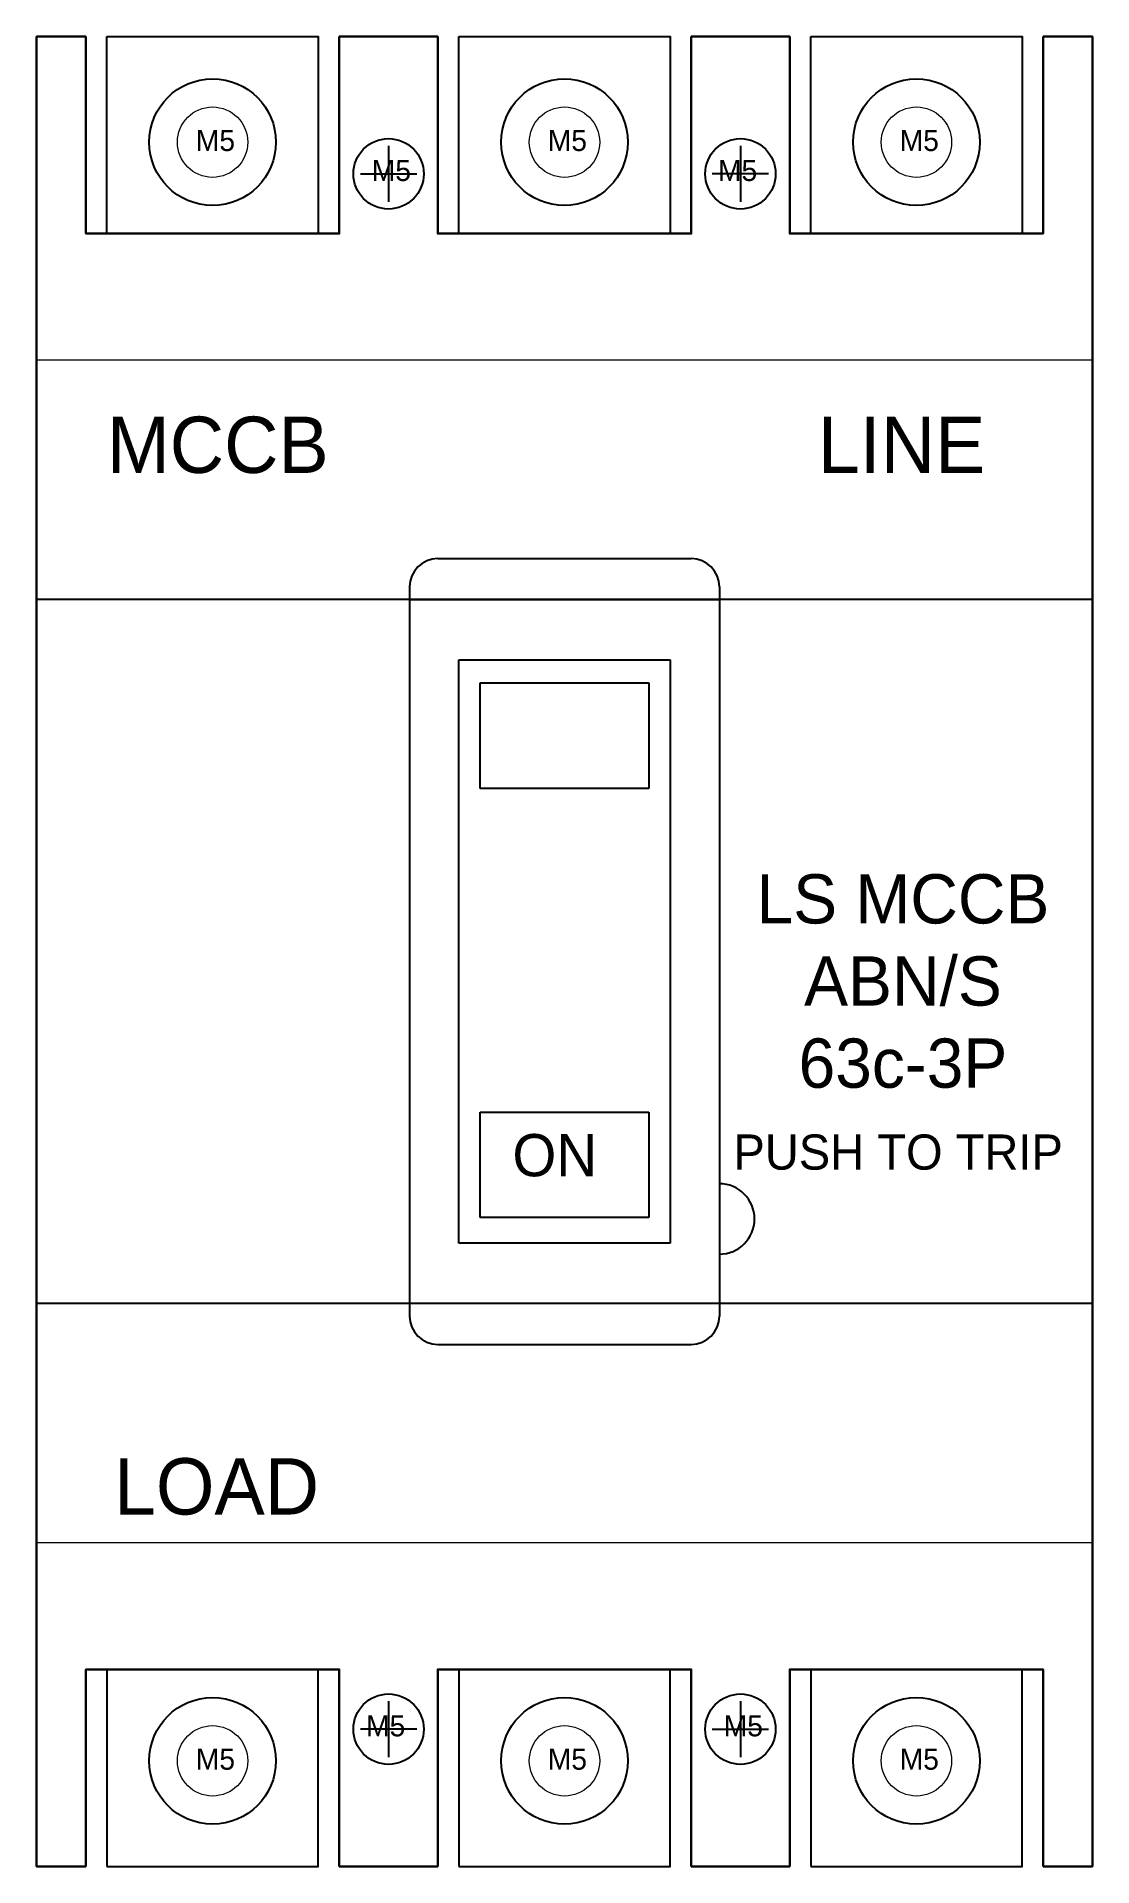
# Model space of a CAD drawing. Header units: millimetres. Extents: x 0 to 75, y 0 to 130.
import ezdxf

# ---------------------------------------------------------------- set-up
doc = ezdxf.new("R2010")
doc.units = ezdxf.units.MM
doc.layers.add('E_Electrical Equipment', color=35, linetype='Continuous', lineweight=5)

# ---------------------------------------------------------------- blocks, each defined once
blk = doc.blocks.new('CB LS 30AF 3P')
at = {"lineweight": 30}
blk.add_line((46.5, 0), (53.5, 0), dxfattribs=at)
at = {"color": 4}
for p, q in [((25, -7.75), (25, -11.75)), ((50, -7.75), (50, -11.75)), ((23, -9.75), (27, -9.75)), ((52, -9.75), (48, -9.75)), ((25, -118.25), (25, -122.25)), ((50, -118.25), (50, -122.25)), ((27, -120.25), (23, -120.25)), ((48, -120.25), (52, -120.25))]:
    blk.add_line(p, q, dxfattribs=at)
for p, q in [((28.5, -37.09), (46.5, -37.09)), ((75, -40), (0, -40)), ((26.5, -39.09), (26.5, -90.91)), ((26.5, -40), (48.5, -40)), ((48.5, -39.09), (48.5, -90.91)), ((30, -44.29), (45, -44.29)), ((30, -85.71), (30, -44.29)), ((45, -44.29), (45, -85.71)), ((31.5, -45.91), (43.5, -45.91)), ((31.5, -53.41), (31.5, -45.91)), ((43.5, -45.91), (43.5, -53.41)), ((43.5, -53.41), (31.5, -53.41)), ((31.5, -76.41), (43.5, -76.41)), ((31.5, -83.91), (31.5, -76.41)), ((43.5, -76.41), (43.5, -83.91)), ((43.5, -83.91), (31.5, -83.91)), ((45, -85.71), (30, -85.71)), ((75, -90), (0, -90)), ((28.5, -92.91), (46.5, -92.91))]:
    blk.add_line(p, q)
at = {"lineweight": 30}
for points in [[(3.5, 0), (0, 0), (0, -130), (3.5, -130)], [(3.5, 0), (3.5, -14), (21.5, -14), (21.5, 0)], [(28.5, 0), (21.5, 0)], [(28.5, 0), (28.5, -14), (46.5, -14), (46.5, 0)], [(53.5, 0), (53.5, -14), (71.5, -14), (71.5, 0)], [(71.5, -130), (75, -130), (75, 0), (71.5, 0)], [(3.5, -130), (3.5, -116), (21.5, -116), (21.5, -130)], [(28.5, -130), (28.5, -116), (46.5, -116), (46.5, -130)], [(53.5, -130), (53.5, -116), (71.5, -116), (71.5, -130)], [(21.5, -130), (28.5, -130)], [(46.5, -130), (53.5, -130)]]:
    blk.add_lwpolyline(points, dxfattribs=at)
for centre, radius, start, end in [((28.5, -39.09), 2, 90, 180), ((46.5, -39.09), 2, 0, 90), ((48.5, -84), 2.5, 270, 90), ((28.5, -90.91), 2, 180, 270), ((46.5, -90.91), 2, 270, 0)]:
    blk.add_arc(centre, radius, start, end)
at = {"layer": 'E_Electrical Equipment', "color": 0}
for p, q in [((21.5, 0), (28.5, 0)), ((75, -23), (0, -23)), ((75, -107), (0, -107)), ((21.5, -130), (28.5, -130)), ((46.5, -130), (53.5, -130))]:
    blk.add_line(p, q, dxfattribs=at)
for centre in [(12.5, -7.5), (37.5, -7.5), (62.5, -7.5), (12.5, -122.5), (37.5, -122.5), (62.5, -122.5)]:
    blk.add_circle(centre, 2.5, dxfattribs=at)
blk.add_text('ON', height=3).set_placement((33.8, -80.97))
at = {"color": 3, "char_height": 1.5, "attachment_point": 1}
for insert in [(11.31, -6.63), (36.31, -6.63), (61.31, -6.63), (11.31, -121.63), (36.31, -121.63), (61.31, -121.63)]:
    blk.add_mtext_dynamic_manual_height_columns('{\\C7;M5}', width=4.3385, gutter_width=1, heights=[0], dxfattribs=dict(at, insert=insert))
at = {"color": 1, "char_height": 1.5}
for insert, attachment_point in [((23.81, -8.76), 1), ((51.19, -8.76), 3), ((26.19, -119.26), 3), ((48.81, -119.26), 1)]:
    blk.add_mtext_dynamic_manual_height_columns('M5', width=4.3385, gutter_width=1, heights=[0], dxfattribs=dict(at, insert=insert, attachment_point=attachment_point))
at = {"attachment_point": 1}
for s, width, insert, char_height in [('MCCB', 14.0775, (5, -27), 4), ('LINE', 14.0775, (55.5, -27), 4), ('PUSH TO TRIP', 37.6575, (49.5, -78), 2.5), ('LOAD', 14.0775, (5.5, -101), 4)]:
    blk.add_mtext_dynamic_manual_height_columns(s, width=width, gutter_width=1, heights=[0], dxfattribs=dict(at, insert=insert, char_height=char_height))
blk = doc.blocks.new('LS 60AF 3P')
at = {"color": 1}
for points in [[(-5635.65, 3676.2), (-5620.65, 3676.2), (-5620.65, 3662.2), (-5635.65, 3662.2)], [(-5635.65, 3546.2), (-5620.65, 3546.2), (-5620.65, 3560.2), (-5635.65, 3560.2)]]:
    blk.add_lwpolyline(points, close=True, dxfattribs=at)
at = {"color": 2}
for points in [[(-5610.65, 3676.2), (-5595.65, 3676.2), (-5595.65, 3662.2), (-5610.65, 3662.2)], [(-5610.65, 3546.2), (-5595.65, 3546.2), (-5595.65, 3560.2), (-5610.65, 3560.2)]]:
    blk.add_lwpolyline(points, close=True, dxfattribs=at)
at = {"color": 5}
for points in [[(-5585.65, 3676.2), (-5570.65, 3676.2), (-5570.65, 3662.2), (-5585.65, 3662.2)], [(-5585.65, 3546.2), (-5570.65, 3546.2), (-5570.65, 3560.2), (-5585.65, 3560.2)]]:
    blk.add_lwpolyline(points, close=True, dxfattribs=at)
at = {"color": 1}
for centre in [(-5628.15, 3668.7), (-5628.15, 3553.7)]:
    blk.add_circle(centre, 4.5, dxfattribs=at)
at = {"color": 2}
for centre in [(-5603.15, 3668.7), (-5603.15, 3553.7)]:
    blk.add_circle(centre, 4.5, dxfattribs=at)
at = {"color": 5}
for centre in [(-5578.15, 3668.7), (-5578.15, 3553.7)]:
    blk.add_circle(centre, 4.5, dxfattribs=at)
at = {"color": 4}
for centre in [(-5615.65, 3666.45), (-5590.65, 3666.45), (-5615.65, 3555.95), (-5590.65, 3555.95)]:
    blk.add_circle(centre, 2.5, dxfattribs=at)
blk.add_blockref('CB LS 30AF 3P', (-5640.65, 3676.2))
at = {"insert": (-5597.95, 3616.69), "char_height": 3.5, "attachment_point": 1}
blk.add_mtext_dynamic_manual_height_columns('\\pxqc;{\\C1;LS MCCB\\PABN/S\\P63c-3P}', width=37.6867, gutter_width=1, heights=[0], dxfattribs=at)

msp = doc.modelspace()

# ---------------------------------------------------------------- block references
msp.add_blockref('LS 60AF 3P', (5640.65, -3546.2))

doc.saveas('drawing.dxf')
